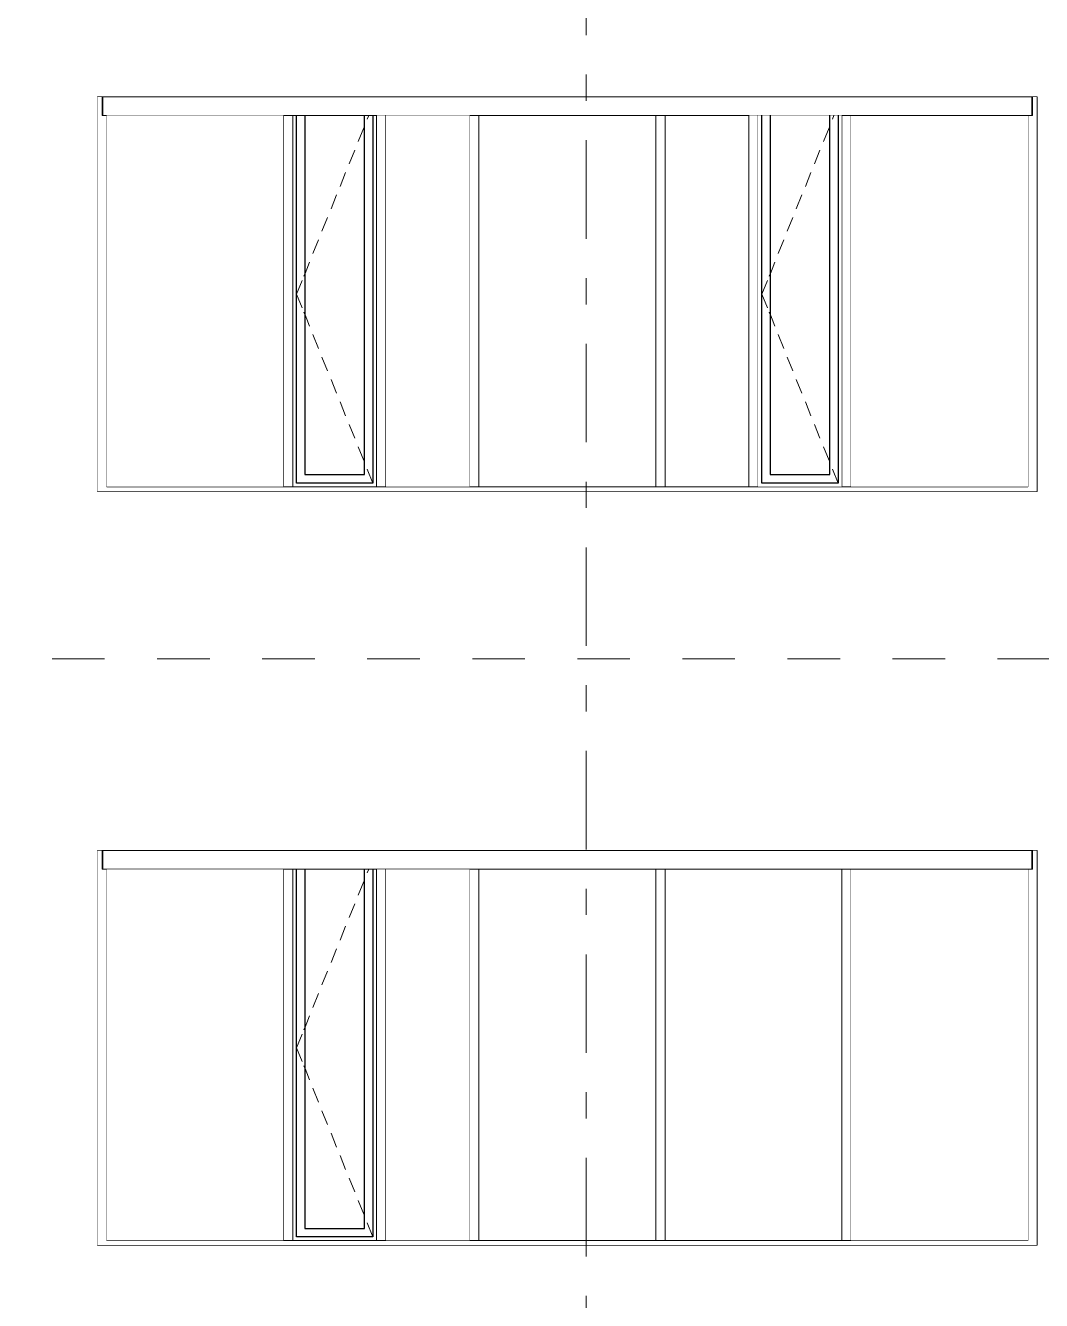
# Model space of a CAD drawing. Header units: millimetres. Extents: x -48147 to 1422273, y -494195 to 18123.
# Drawn here: x 1410760 to 1416219, y -480493 to -473642 of the extents above; entities that cross this region are included whole.
import ezdxf
from ezdxf.enums import TextEntityAlignment as Align

# ---------------------------------------------------------------- set-up
doc = ezdxf.new("R2010")
doc.units = ezdxf.units.MM
doc.header["$MEASUREMENT"] = 0
for name, pattern in [('Dashed', [2822.222233, 1411.111116, -1411.111116]), ('Double Dashed', [1093.611073, 529.166651, -211.666656, 141.111112, -211.666656]), ('Wipeout_Contour', [1000, 0, -1000])]:
    doc.linetypes.add(name, pattern=pattern)
for name, color, linetype, lineweight, true_color in [('0_Pen_No__105', 7, 'Continuous', 15, 0xa6a6a6), ('New_A-15-MG_Structural_Grid_Phase_2_Pen_No__222', 7, 'Continuous', 13, 0x65af33), ('New_A-25-M_Curtain_Wall_Pen_No__43', 7, 'Continuous', 30, 0x444444)]:
    doc.layers.add(name, color=color, linetype=linetype, lineweight=lineweight, true_color=true_color)
for name, color, linetype in [('New_A-15-MG_Structural_Grid_Phase_2', 7, 'Continuous'), ('New_A-20-M_Ceiling', 7, 'Continuous'), ('New_A-25-M_Curtain_Wall', 7, 'Continuous'), ('New_A-25-M_Wall_Int', 7, 'Continuous'), ('New_ArchiCAD Doors', 7, 'Continuous')]:
    doc.layers.add(name, color=color, linetype=linetype)
for name, color, linetype, lineweight in [('New_A-20-M_Ceiling_Pen_No__89', 8, 'Continuous', 20), ('New_A-25-M_Curtain_Wall_Pen_No__2', 8, 'Continuous', 15), ('New_A-25-M_Curtain_Wall_Pen_No__3', 7, 'Continuous', 18), ('New_A-25-M_Curtain_Wall_Pen_No__87', 8, 'Continuous', 20), ('New_ArchiCAD Doors_Pen_No__87', 8, 'Continuous', 20)]:
    doc.layers.add(name, color=color, linetype=linetype, lineweight=lineweight)
doc.styles.add('GENERATED_STYLE_2', font='')
doc.styles.get('GENERATED_STYLE_2').set_extended_font_data('Swis721 BT')

# ---------------------------------------------------------------- blocks, each defined once
blk = doc.blocks.new('Section Elem_10_2', base_point=(1383917.5, -489195))
at = {"layer": 'New_ArchiCAD Doors_Pen_No__87', "linetype": 'Continuous'}
for p, q in [((1411145.7, -478075), (1411145.7, -480195)), ((1411170.7, -478075), (1411145.7, -478075)), ((1416196.1, -478075), (1416170.7, -478075)), ((1416196.1, -480195), (1416196.1, -478075)), ((1411145.7, -480195), (1416196.1, -480195))]:
    blk.add_line(p, q, dxfattribs=at)
blk = doc.blocks.new('Section Elem_11_2', base_point=(1383917.5, -489195))
at = {"layer": 'New_ArchiCAD Doors_Pen_No__87', "linetype": 'Continuous'}
for p, q in [((1411145.7, -476145), (1411145.7, -474025)), ((1411145.7, -474025), (1411170.7, -474025)), ((1416170.7, -474025), (1416195.9, -474025)), ((1416195.9, -474025), (1416195.9, -476145)), ((1416195.9, -476145), (1411145.7, -476145))]:
    blk.add_line(p, q, dxfattribs=at)
blk = doc.blocks.new('Section Elem_15_2', base_point=(1383917.5, -489195))
at = {"color": 254, "linetype": 'Wipeout_Contour', "lineweight": 0, "ltscale": 5968354.277704719}
blk.add_wipeout([(1414195.7, -476120), (1414645.7, -476120), (1414645.7, -474125), (1414195.7, -474125)], dxfattribs=at).dxf.layer = 'New_A-25-M_Curtain_Wall'
blk = doc.blocks.new('Section Elem_16_2', base_point=(1383917.5, -489195))
at = {"color": 254, "linetype": 'Wipeout_Contour', "lineweight": 0, "ltscale": 5961579.972259982}
blk.add_wipeout([(1412625.7, -476100), (1412645.7, -476120), (1412645.7, -474125), (1412625.7, -474125)], dxfattribs=at).dxf.layer = 'New_A-25-M_Curtain_Wall'
at = {"color": 254, "linetype": 'Wipeout_Contour', "lineweight": 0, "ltscale": 5962030.611866092}
blk.add_wipeout([(1412195.7, -476120), (1412645.7, -476120), (1412625.7, -476100), (1412215.7, -476100)], dxfattribs=at).dxf.layer = 'New_A-25-M_Curtain_Wall'
at = {"color": 254, "linetype": 'Wipeout_Contour', "lineweight": 0, "ltscale": 5959949.736121299}
blk.add_wipeout([(1412195.7, -476120), (1412215.7, -476100), (1412215.7, -474125), (1412195.7, -474125)], dxfattribs=at).dxf.layer = 'New_A-25-M_Curtain_Wall'
at = {"color": 254, "linetype": 'Wipeout_Contour', "lineweight": 0, "ltscale": 5961435.991191603}
blk.add_wipeout([(1412580.7, -476055), (1412625.7, -476100), (1412625.7, -474125), (1412580.7, -474125)], dxfattribs=at).dxf.layer = 'New_A-25-M_Curtain_Wall'
at = {"color": 254, "linetype": 'Wipeout_Contour', "lineweight": 0, "ltscale": 5960052.181703728}
blk.add_wipeout([(1412215.7, -476100), (1412260.7, -476055), (1412260.7, -474125), (1412215.7, -474125)], dxfattribs=at).dxf.layer = 'New_A-25-M_Curtain_Wall'
at = {"color": 254, "linetype": 'Wipeout_Contour', "lineweight": 0, "ltscale": 5961989.086251769}
blk.add_wipeout([(1412215.7, -476100), (1412625.7, -476100), (1412580.7, -476055), (1412260.7, -476055)], dxfattribs=at).dxf.layer = 'New_A-25-M_Curtain_Wall'
at = {"layer": 'New_A-25-M_Curtain_Wall_Pen_No__43', "linetype": 'Continuous'}
for p, q in [((1412215.7, -476100), (1412215.7, -474125)), ((1412625.7, -474125), (1412625.7, -476100)), ((1412625.7, -476100), (1412215.7, -476100))]:
    blk.add_line(p, q, dxfattribs=at)
at = {"color": 254, "linetype": 'Wipeout_Contour', "lineweight": 0, "ltscale": 5960729.719171437}
blk.add_wipeout([(1412260.7, -476055), (1412580.7, -476055), (1412580.7, -474125), (1412260.7, -474125)], dxfattribs=at).dxf.layer = 'New_A-25-M_Curtain_Wall'
at = {"layer": 'New_A-25-M_Curtain_Wall_Pen_No__3', "linetype": 'Continuous'}
for p, q in [((1412603.5, -474125), (1412595.8, -474144.2)), ((1412577, -474190.6), (1412547.1, -474264.7)), ((1412528.3, -474311.1), (1412498.4, -474385.3)), ((1412479.7, -474431.6), (1412449.7, -474505.8)), ((1412431, -474552.2), (1412401, -474626.4)), ((1412382.3, -474672.7), (1412352.3, -474746.9)), ((1412333.6, -474793.3), (1412303.6, -474867.4)), ((1412284.9, -474913.8), (1412254.9, -474988)), ((1412245.7, -475010.9), (1412215.7, -475085)), ((1412245.7, -475159.2), (1412215.7, -475085)), ((1412284.9, -475256.3), (1412254.9, -475182.1)), ((1412333.6, -475376.8), (1412303.6, -475302.6)), ((1412382.3, -475497.3), (1412352.3, -475423.2)), ((1412431, -475617.9), (1412401, -475543.7)), ((1412479.7, -475738.4), (1412449.7, -475664.2)), ((1412528.3, -475859), (1412498.4, -475784.8)), ((1412577, -475979.5), (1412547.1, -475905.3)), ((1412625.7, -476100), (1412595.8, -476025.9))]:
    blk.add_line(p, q, dxfattribs=at)
at = {"layer": 'New_A-25-M_Curtain_Wall_Pen_No__43', "linetype": 'Continuous'}
for p, q in [((1412260.7, -474125), (1412260.7, -476055)), ((1412580.7, -476055), (1412580.7, -474125)), ((1412260.7, -476055), (1412580.7, -476055))]:
    blk.add_line(p, q, dxfattribs=at)
blk = doc.blocks.new('Section Elem_17_2', base_point=(1383917.5, -489195))
at = {"color": 254, "linetype": 'Wipeout_Contour', "lineweight": 0, "ltscale": 5965510.53734115}
blk.add_wipeout([(1413195.7, -476120), (1414145.7, -476120), (1414145.7, -474125), (1413195.7, -474125)], dxfattribs=at).dxf.layer = 'New_A-25-M_Curtain_Wall'
blk = doc.blocks.new('Section Elem_18_2', base_point=(1383917.5, -489195))
at = {"color": 254, "linetype": 'Wipeout_Contour', "lineweight": 0, "ltscale": 5969640.757823284}
blk.add_wipeout([(1414170.7, -476120), (1414170.7, -476145), (1414670.7, -476145), (1414670.7, -476120)], dxfattribs=at).dxf.layer = 'New_A-25-M_Curtain_Wall'
at = {"layer": 'New_A-25-M_Curtain_Wall_Pen_No__87', "linetype": 'Continuous'}
blk.add_line((1414645.7, -476120), (1414195.7, -476120), dxfattribs=at)
blk = doc.blocks.new('Section Elem_19_2', base_point=(1383917.5, -489195))
at = {"color": 254, "linetype": 'Wipeout_Contour', "lineweight": 0, "ltscale": 5959823.437504726}
blk.add_wipeout([(1412145.7, -476120), (1412195.7, -476120), (1412195.7, -474125), (1412145.7, -474125)], dxfattribs=at).dxf.layer = 'New_A-25-M_Curtain_Wall'
at = {"layer": 'New_A-25-M_Curtain_Wall_Pen_No__87', "linetype": 'Continuous'}
for p, q in [((1412145.7, -476120), (1412145.7, -474125)), ((1412195.7, -476120), (1412195.7, -474125))]:
    blk.add_line(p, q, dxfattribs=at)
blk = doc.blocks.new('Section Elem_20_2', base_point=(1383917.5, -489195))
at = {"color": 254, "linetype": 'Wipeout_Contour', "lineweight": 0, "ltscale": 5962059.363403412}
blk.add_wipeout([(1412170.7, -476120), (1412170.7, -476145), (1412670.7, -476145), (1412670.7, -476120)], dxfattribs=at).dxf.layer = 'New_A-25-M_Curtain_Wall'
at = {"layer": 'New_A-25-M_Curtain_Wall_Pen_No__87', "linetype": 'Continuous'}
blk.add_line((1412645.7, -476120), (1412170.7, -476120), dxfattribs=at)
blk = doc.blocks.new('Section Elem_21_2', base_point=(1383917.5, -489195))
at = {"color": 254, "linetype": 'Wipeout_Contour', "lineweight": 0, "ltscale": 5963614.74879331}
blk.add_wipeout([(1413145.7, -476120), (1413195.7, -476120), (1413195.7, -474125), (1413145.7, -474125)], dxfattribs=at).dxf.layer = 'New_A-25-M_Curtain_Wall'
at = {"layer": 'New_A-25-M_Curtain_Wall_Pen_No__87', "linetype": 'Continuous'}
for p, q in [((1413145.7, -476120), (1413145.7, -474125)), ((1413195.7, -476120), (1413195.7, -474125))]:
    blk.add_line(p, q, dxfattribs=at)
blk = doc.blocks.new('Section Elem_22_2', base_point=(1383917.5, -489195))
at = {"color": 254, "linetype": 'Wipeout_Contour', "lineweight": 0, "ltscale": 5967406.332413956}
blk.add_wipeout([(1414145.7, -476120), (1414195.7, -476120), (1414195.7, -474125), (1414145.7, -474125)], dxfattribs=at).dxf.layer = 'New_A-25-M_Curtain_Wall'
at = {"layer": 'New_A-25-M_Curtain_Wall_Pen_No__87', "linetype": 'Continuous'}
for p, q in [((1414145.7, -476120), (1414145.7, -474125)), ((1414195.7, -476120), (1414195.7, -474125)), ((1414195.7, -476120), (1414170.7, -476120))]:
    blk.add_line(p, q, dxfattribs=at)
blk = doc.blocks.new('Section Elem_23_2', base_point=(1383917.5, -489195))
at = {"color": 254, "linetype": 'Wipeout_Contour', "lineweight": 0, "ltscale": 11911384.88188559}
blk.add_wipeout([(1411145.7, -474025), (1411145.7, -476145), (1411170.7, -476145), (1411195.7, -476120), (1411195.7, -474125), (1411175.7, -474125), (1411170.7, -474125), (1411170.7, -474025)], dxfattribs=at).dxf.layer = 'New_A-25-M_Curtain_Wall'
at = {"layer": 'New_A-25-M_Curtain_Wall_Pen_No__87', "linetype": 'Continuous'}
blk.add_line((1411195.7, -476120), (1411195.7, -474125), dxfattribs=at)
blk = doc.blocks.new('Section Elem_24_2', base_point=(1383917.5, -489195))
at = {"color": 254, "linetype": 'Wipeout_Contour', "lineweight": 0, "ltscale": 5974356.036315546}
blk.add_wipeout([(1415170.7, -476120), (1415170.7, -476145), (1416170.7, -476145), (1416145.7, -476120)], dxfattribs=at).dxf.layer = 'New_A-25-M_Curtain_Wall'
at = {"layer": 'New_A-25-M_Curtain_Wall_Pen_No__87', "linetype": 'Continuous'}
blk.add_line((1416145.7, -476120), (1415195.7, -476120), dxfattribs=at)
blk = doc.blocks.new('Section Elem_25_2', base_point=(1383917.5, -489195))
at = {"color": 254, "linetype": 'Wipeout_Contour', "lineweight": 0, "ltscale": 5971198.187988573}
blk.add_wipeout([(1415145.7, -476120), (1415195.7, -476120), (1415195.7, -474125), (1415145.7, -474125)], dxfattribs=at).dxf.layer = 'New_A-25-M_Curtain_Wall'
at = {"layer": 'New_A-25-M_Curtain_Wall_Pen_No__87', "linetype": 'Continuous'}
for p, q in [((1415145.7, -476120), (1415145.7, -474125)), ((1415195.7, -476120), (1415195.7, -474125)), ((1415195.7, -476120), (1415170.7, -476120))]:
    blk.add_line(p, q, dxfattribs=at)
blk = doc.blocks.new('Section Elem_26_2', base_point=(1383917.5, -489195))
at = {"color": 254, "linetype": 'Wipeout_Contour', "lineweight": 0, "ltscale": 5966797.63277463}
blk.add_wipeout([(1413170.7, -476120), (1413170.7, -476145), (1414170.7, -476145), (1414170.7, -476120)], dxfattribs=at).dxf.layer = 'New_A-25-M_Curtain_Wall'
at = {"layer": 'New_A-25-M_Curtain_Wall_Pen_No__87', "linetype": 'Continuous'}
blk.add_line((1414170.7, -476120), (1413170.7, -476120), dxfattribs=at)
blk = doc.blocks.new('Section Elem_61_2', base_point=(1383917.5, -489195))
at = {"color": 254, "linetype": 'Wipeout_Contour', "lineweight": 0, "ltscale": 11949293.59470703}
blk.add_wipeout([(1416165.7, -474125), (1416145.7, -474125), (1416145.7, -476120), (1416170.7, -476145), (1416195.7, -476145), (1416195.7, -474025), (1416170.7, -474025), (1416170.7, -474125)], dxfattribs=at).dxf.layer = 'New_A-25-M_Curtain_Wall'
at = {"layer": 'New_A-25-M_Curtain_Wall_Pen_No__87', "linetype": 'Continuous'}
for p, q in [((1416195.7, -476145), (1416195.7, -474025)), ((1416145.7, -476120), (1416145.7, -474125))]:
    blk.add_line(p, q, dxfattribs=at)
blk = doc.blocks.new('Section Elem_66_2', base_point=(1383917.5, -489195))
at = {"color": 254, "linetype": 'Wipeout_Contour', "lineweight": 0, "ltscale": 5973094.248425202}
blk.add_wipeout([(1415195.7, -476120), (1416145.7, -476120), (1416145.7, -474125), (1415195.7, -474125)], dxfattribs=at).dxf.layer = 'New_A-25-M_Curtain_Wall'
blk = doc.blocks.new('Section Elem_67_2', base_point=(1383917.5, -489195))
at = {"color": 254, "linetype": 'Wipeout_Contour', "lineweight": 0, "ltscale": 5959240.31302875}
blk.add_wipeout([(1411195.7, -476120), (1411170.7, -476145), (1412170.7, -476145), (1412170.7, -476120)], dxfattribs=at).dxf.layer = 'New_A-25-M_Curtain_Wall'
at = {"layer": 'New_A-25-M_Curtain_Wall_Pen_No__87', "linetype": 'Continuous'}
blk.add_line((1412170.7, -476120), (1411195.7, -476120), dxfattribs=at)
blk = doc.blocks.new('Section Elem_72_2', base_point=(1383917.5, -489195))
at = {"color": 254, "linetype": 'Wipeout_Contour', "lineweight": 0, "ltscale": 5974479.704244585}
blk.add_wipeout([(1414195.7, -480170), (1415145.7, -480170), (1415145.7, -478175), (1414195.7, -478175)], dxfattribs=at).dxf.layer = 'New_A-25-M_Curtain_Wall'
blk = doc.blocks.new('Section Elem_73_2', base_point=(1383917.5, -489195))
at = {"color": 254, "linetype": 'Wipeout_Contour', "lineweight": 0, "ltscale": 5966764.065452615}
blk.add_wipeout([(1412625.7, -480150), (1412645.7, -480170), (1412645.7, -478175), (1412625.7, -478175)], dxfattribs=at).dxf.layer = 'New_A-25-M_Curtain_Wall'
at = {"color": 254, "linetype": 'Wipeout_Contour', "lineweight": 0, "ltscale": 5967225.093653236}
blk.add_wipeout([(1412195.7, -480170), (1412645.7, -480170), (1412625.7, -480150), (1412215.7, -480150)], dxfattribs=at).dxf.layer = 'New_A-25-M_Curtain_Wall'
at = {"color": 254, "linetype": 'Wipeout_Contour', "lineweight": 0, "ltscale": 5965135.24609562}
blk.add_wipeout([(1412195.7, -480170), (1412215.7, -480150), (1412215.7, -478175), (1412195.7, -478175)], dxfattribs=at).dxf.layer = 'New_A-25-M_Curtain_Wall'
at = {"color": 254, "linetype": 'Wipeout_Contour', "lineweight": 0, "ltscale": 5966620.033031635}
blk.add_wipeout([(1412580.7, -480105), (1412625.7, -480150), (1412625.7, -478175), (1412580.7, -478175)], dxfattribs=at).dxf.layer = 'New_A-25-M_Curtain_Wall'
at = {"color": 254, "linetype": 'Wipeout_Contour', "lineweight": 0, "ltscale": 5965237.426134394}
blk.add_wipeout([(1412215.7, -480150), (1412260.7, -480105), (1412260.7, -478175), (1412215.7, -478175)], dxfattribs=at).dxf.layer = 'New_A-25-M_Curtain_Wall'
at = {"color": 254, "linetype": 'Wipeout_Contour', "lineweight": 0, "ltscale": 5967183.251229843}
blk.add_wipeout([(1412215.7, -480150), (1412625.7, -480150), (1412580.7, -480105), (1412260.7, -480105)], dxfattribs=at).dxf.layer = 'New_A-25-M_Curtain_Wall'
at = {"layer": 'New_A-25-M_Curtain_Wall_Pen_No__43', "linetype": 'Continuous'}
for p, q in [((1412215.7, -480150), (1412215.7, -478175)), ((1412625.7, -478175), (1412625.7, -480150)), ((1412625.7, -480150), (1412215.7, -480150))]:
    blk.add_line(p, q, dxfattribs=at)
at = {"color": 254, "linetype": 'Wipeout_Contour', "lineweight": 0, "ltscale": 5965914.252689547}
blk.add_wipeout([(1412260.7, -480105), (1412580.7, -480105), (1412580.7, -478175), (1412260.7, -478175)], dxfattribs=at).dxf.layer = 'New_A-25-M_Curtain_Wall'
at = {"layer": 'New_A-25-M_Curtain_Wall_Pen_No__3', "linetype": 'Continuous'}
for p, q in [((1412603.5, -478175), (1412595.8, -478194.2)), ((1412577, -478240.6), (1412547.1, -478314.7)), ((1412528.3, -478361.1), (1412498.4, -478435.3)), ((1412479.7, -478481.6), (1412449.7, -478555.8)), ((1412431, -478602.2), (1412401, -478676.4)), ((1412382.3, -478722.7), (1412352.3, -478796.9)), ((1412333.6, -478843.3), (1412303.6, -478917.4)), ((1412284.9, -478963.8), (1412254.9, -479038)), ((1412245.7, -479060.9), (1412215.7, -479135)), ((1412245.7, -479209.2), (1412215.7, -479135)), ((1412284.9, -479306.3), (1412254.9, -479232.1)), ((1412333.6, -479426.8), (1412303.6, -479352.6)), ((1412382.3, -479547.3), (1412352.3, -479473.2)), ((1412431, -479667.9), (1412401, -479593.7)), ((1412479.7, -479788.4), (1412449.7, -479714.2)), ((1412528.3, -479909), (1412498.4, -479834.8)), ((1412577, -480029.5), (1412547.1, -479955.3)), ((1412625.7, -480150), (1412595.8, -480075.9))]:
    blk.add_line(p, q, dxfattribs=at)
at = {"layer": 'New_A-25-M_Curtain_Wall_Pen_No__43', "linetype": 'Continuous'}
for p, q in [((1412260.7, -478175), (1412260.7, -480105)), ((1412580.7, -480105), (1412580.7, -478175)), ((1412260.7, -480105), (1412580.7, -480105))]:
    blk.add_line(p, q, dxfattribs=at)
blk = doc.blocks.new('Section Elem_74_2', base_point=(1383917.5, -489195))
at = {"color": 254, "linetype": 'Wipeout_Contour', "lineweight": 0, "ltscale": 5970691.272516862}
blk.add_wipeout([(1413195.7, -480170), (1414145.7, -480170), (1414145.7, -478175), (1413195.7, -478175)], dxfattribs=at).dxf.layer = 'New_A-25-M_Curtain_Wall'
blk = doc.blocks.new('Section Elem_75_2', base_point=(1383917.5, -489195))
at = {"color": 254, "linetype": 'Wipeout_Contour', "lineweight": 0, "ltscale": 5975775.822137373}
blk.add_wipeout([(1414170.7, -480170), (1414170.7, -480195), (1415170.7, -480195), (1415170.7, -480170)], dxfattribs=at).dxf.layer = 'New_A-25-M_Curtain_Wall'
at = {"layer": 'New_A-25-M_Curtain_Wall_Pen_No__87', "linetype": 'Continuous'}
blk.add_line((1415145.7, -480170), (1414195.7, -480170), dxfattribs=at)
blk = doc.blocks.new('Section Elem_76_2', base_point=(1383917.5, -489195))
at = {"color": 254, "linetype": 'Wipeout_Contour', "lineweight": 0, "ltscale": 11959633.4203645}
blk.add_wipeout([(1416165.7, -478175), (1416145.7, -478175), (1416145.7, -480170), (1416170.7, -480195), (1416195.7, -480195), (1416195.7, -478075), (1416170.7, -478075), (1416170.7, -478175)], dxfattribs=at).dxf.layer = 'New_A-25-M_Curtain_Wall'
at = {"layer": 'New_A-25-M_Curtain_Wall_Pen_No__87', "linetype": 'Continuous'}
for p, q in [((1416195.7, -480195), (1416195.7, -478075)), ((1416145.7, -480170), (1416145.7, -478175))]:
    blk.add_line(p, q, dxfattribs=at)
blk = doc.blocks.new('Section Elem_77_2', base_point=(1383917.5, -489195))
at = {"color": 254, "linetype": 'Wipeout_Contour', "lineweight": 0, "ltscale": 5965009.111597158}
blk.add_wipeout([(1412145.7, -480170), (1412195.7, -480170), (1412195.7, -478175), (1412145.7, -478175)], dxfattribs=at).dxf.layer = 'New_A-25-M_Curtain_Wall'
at = {"layer": 'New_A-25-M_Curtain_Wall_Pen_No__87', "linetype": 'Continuous'}
for p, q in [((1412145.7, -480170), (1412145.7, -478175)), ((1412195.7, -480170), (1412195.7, -478175))]:
    blk.add_line(p, q, dxfattribs=at)
blk = doc.blocks.new('Section Elem_78_2', base_point=(1383917.5, -489195))
at = {"color": 254, "linetype": 'Wipeout_Contour', "lineweight": 0, "ltscale": 5967254.064647336}
blk.add_wipeout([(1412170.7, -480170), (1412170.7, -480195), (1412670.7, -480195), (1412670.7, -480170)], dxfattribs=at).dxf.layer = 'New_A-25-M_Curtain_Wall'
at = {"layer": 'New_A-25-M_Curtain_Wall_Pen_No__87', "linetype": 'Continuous'}
blk.add_line((1412645.7, -480170), (1412170.7, -480170), dxfattribs=at)
blk = doc.blocks.new('Section Elem_79_2', base_point=(1383917.5, -489195))
at = {"color": 254, "linetype": 'Wipeout_Contour', "lineweight": 0, "ltscale": 5968797.129008449}
blk.add_wipeout([(1413145.7, -480170), (1413195.7, -480170), (1413195.7, -478175), (1413145.7, -478175)], dxfattribs=at).dxf.layer = 'New_A-25-M_Curtain_Wall'
at = {"layer": 'New_A-25-M_Curtain_Wall_Pen_No__87', "linetype": 'Continuous'}
for p, q in [((1413145.7, -480170), (1413145.7, -478175)), ((1413195.7, -480170), (1413195.7, -478175))]:
    blk.add_line(p, q, dxfattribs=at)
blk = doc.blocks.new('Section Elem_80_2', base_point=(1383917.5, -489195))
at = {"color": 254, "linetype": 'Wipeout_Contour', "lineweight": 0, "ltscale": 5972585.422695642}
blk.add_wipeout([(1414145.7, -480170), (1414195.7, -480170), (1414195.7, -478175), (1414145.7, -478175)], dxfattribs=at).dxf.layer = 'New_A-25-M_Curtain_Wall'
at = {"layer": 'New_A-25-M_Curtain_Wall_Pen_No__87', "linetype": 'Continuous'}
for p, q in [((1414145.7, -480170), (1414145.7, -478175)), ((1414195.7, -480170), (1414195.7, -478175)), ((1414195.7, -480170), (1414170.7, -480170))]:
    blk.add_line(p, q, dxfattribs=at)
blk = doc.blocks.new('Section Elem_81_2', base_point=(1383917.5, -489195))
at = {"color": 254, "linetype": 'Wipeout_Contour', "lineweight": 0, "ltscale": 11921757.58568201}
blk.add_wipeout([(1411170.7, -478075), (1411145.7, -478075), (1411145.7, -480195), (1411170.7, -480195), (1411195.7, -480170), (1411195.7, -478175), (1411175.7, -478175), (1411170.7, -478175)], dxfattribs=at).dxf.layer = 'New_A-25-M_Curtain_Wall'
at = {"layer": 'New_A-25-M_Curtain_Wall_Pen_No__87', "linetype": 'Continuous'}
blk.add_line((1411195.7, -480170), (1411195.7, -478175), dxfattribs=at)
blk = doc.blocks.new('Section Elem_82_2', base_point=(1383917.5, -489195))
at = {"color": 254, "linetype": 'Wipeout_Contour', "lineweight": 0, "ltscale": 5979540.055507837}
blk.add_wipeout([(1415170.7, -480170), (1415170.7, -480195), (1416170.7, -480195), (1416145.7, -480170)], dxfattribs=at).dxf.layer = 'New_A-25-M_Curtain_Wall'
at = {"layer": 'New_A-25-M_Curtain_Wall_Pen_No__87', "linetype": 'Continuous'}
blk.add_line((1416145.7, -480170), (1415195.7, -480170), dxfattribs=at)
blk = doc.blocks.new('Section Elem_83_2', base_point=(1383917.5, -489195))
at = {"color": 254, "linetype": 'Wipeout_Contour', "lineweight": 0, "ltscale": 5976373.992273927}
blk.add_wipeout([(1415145.7, -480170), (1415195.7, -480170), (1415195.7, -478175), (1415145.7, -478175)], dxfattribs=at).dxf.layer = 'New_A-25-M_Curtain_Wall'
at = {"layer": 'New_A-25-M_Curtain_Wall_Pen_No__87', "linetype": 'Continuous'}
for p, q in [((1415145.7, -480170), (1415145.7, -478175)), ((1415195.7, -480170), (1415195.7, -478175)), ((1415195.7, -480170), (1415145.7, -480170))]:
    blk.add_line(p, q, dxfattribs=at)
blk = doc.blocks.new('Section Elem_84_2', base_point=(1383917.5, -489195))
at = {"color": 254, "linetype": 'Wipeout_Contour', "lineweight": 0, "ltscale": 5971988.212854775}
blk.add_wipeout([(1413170.7, -480170), (1413170.7, -480195), (1414170.7, -480195), (1414170.7, -480170)], dxfattribs=at).dxf.layer = 'New_A-25-M_Curtain_Wall'
at = {"layer": 'New_A-25-M_Curtain_Wall_Pen_No__87', "linetype": 'Continuous'}
blk.add_line((1414170.7, -480170), (1413170.7, -480170), dxfattribs=at)
blk = doc.blocks.new('Section Elem_90_2', base_point=(1383917.5, -489195))
at = {"color": 254, "linetype": 'Wipeout_Contour', "lineweight": 0, "ltscale": 5978268.411653902}
blk.add_wipeout([(1415195.7, -480170), (1416145.7, -480170), (1416145.7, -478175), (1415195.7, -478175)], dxfattribs=at).dxf.layer = 'New_A-25-M_Curtain_Wall'
blk = doc.blocks.new('Section Elem_91_2', base_point=(1383917.5, -489195))
at = {"color": 254, "linetype": 'Wipeout_Contour', "lineweight": 0, "ltscale": 5964437.469648672}
blk.add_wipeout([(1411195.7, -480170), (1411170.7, -480195), (1412170.7, -480195), (1412170.7, -480170)], dxfattribs=at).dxf.layer = 'New_A-25-M_Curtain_Wall'
at = {"layer": 'New_A-25-M_Curtain_Wall_Pen_No__87', "linetype": 'Continuous'}
blk.add_line((1412170.7, -480170), (1411195.7, -480170), dxfattribs=at)
blk = doc.blocks.new('Section Elem_122_2', base_point=(1383917.5, -489195))
at = {"color": 254, "linetype": 'Wipeout_Contour', "lineweight": 0, "ltscale": 5954705.031425657}
blk.add_wipeout([(1411175.7, -474125), (1411175.7, -474025), (1411170.7, -474025), (1411170.7, -474125)], dxfattribs=at).dxf.layer = 'New_A-25-M_Curtain_Wall'
at = {"color": 254, "linetype": 'Wipeout_Contour', "lineweight": 0, "ltscale": 5973648.226969119}
blk.add_wipeout([(1416170.7, -474125), (1416170.7, -474025), (1416165.7, -474025), (1416165.7, -474125)], dxfattribs=at).dxf.layer = 'New_A-25-M_Curtain_Wall'
at = {"color": 254, "linetype": 'Wipeout_Contour', "lineweight": 0, "ltscale": 5964176.628511937}
blk.add_wipeout([(1411175.7, -474125), (1416165.7, -474125), (1416165.7, -474025), (1411175.7, -474025)], dxfattribs=at).dxf.layer = 'New_A-25-M_Curtain_Wall'
at = {"layer": 'New_A-25-M_Curtain_Wall_Pen_No__2', "linetype": 'Continuous'}
for p, q in [((1411170.7, -474125), (1411170.7, -474025)), ((1411175.7, -474025), (1411170.7, -474025)), ((1411175.7, -474025), (1416165.7, -474025)), ((1411175.7, -474025), (1411175.7, -474125)), ((1416165.7, -474125), (1416165.7, -474025)), ((1416170.7, -474025), (1416165.7, -474025)), ((1416170.7, -474125), (1416170.7, -474025)), ((1411175.7, -474125), (1411170.7, -474125)), ((1411175.7, -474125), (1416165.7, -474125)), ((1416170.7, -474125), (1416165.7, -474125))]:
    blk.add_line(p, q, dxfattribs=at)
blk = doc.blocks.new('Section Elem_124_2', base_point=(1383917.5, -489195))
at = {"color": 254, "linetype": 'Wipeout_Contour', "lineweight": 0, "ltscale": 5959883.771956962}
blk.add_wipeout([(1411175.7, -478175), (1411175.7, -478075), (1411170.7, -478075), (1411170.7, -478175)], dxfattribs=at).dxf.layer = 'New_A-25-M_Curtain_Wall'
at = {"color": 254, "linetype": 'Wipeout_Contour', "lineweight": 0, "ltscale": 5978810.559260224}
blk.add_wipeout([(1416170.7, -478175), (1416170.7, -478075), (1416165.7, -478075), (1416165.7, -478175)], dxfattribs=at).dxf.layer = 'New_A-25-M_Curtain_Wall'
at = {"color": 254, "linetype": 'Wipeout_Contour', "lineweight": 0, "ltscale": 5969347.164904531}
blk.add_wipeout([(1411175.7, -478175), (1416165.7, -478175), (1416165.7, -478075), (1411175.7, -478075)], dxfattribs=at).dxf.layer = 'New_A-25-M_Curtain_Wall'
at = {"layer": 'New_A-25-M_Curtain_Wall_Pen_No__2', "linetype": 'Continuous'}
for p, q in [((1411170.7, -478175), (1411170.7, -478075)), ((1411175.7, -478075), (1411170.7, -478075)), ((1411175.7, -478075), (1416165.7, -478075)), ((1411175.7, -478075), (1411175.7, -478175)), ((1416165.7, -478175), (1416165.7, -478075)), ((1416170.7, -478075), (1416165.7, -478075)), ((1416170.7, -478175), (1416170.7, -478075)), ((1411175.7, -478175), (1411170.7, -478175)), ((1411175.7, -478175), (1416165.7, -478175)), ((1416170.7, -478175), (1416165.7, -478175))]:
    blk.add_line(p, q, dxfattribs=at)
blk = doc.blocks.new('Section Elem_136_2', base_point=(1383917.5, -489195))
at = {"color": 254, "linetype": 'Wipeout_Contour', "lineweight": 0, "ltscale": 5932069.383279662}
blk.add_wipeout([(1405225.7, -474025), (1405205.7, -474025), (1405205.7, -474045), (1405225.7, -474045)], dxfattribs=at).dxf.layer = 'New_A-25-M_Wall_Int'
at = {"color": 254, "linetype": 'Wipeout_Contour', "lineweight": 0, "ltscale": 5975050.620268838}
blk.add_wipeout([(1416195.9, -474045), (1416195.7, -474045), (1416195.7, -476145), (1416195.9, -476145)], dxfattribs=at).dxf.layer = 'New_A-25-M_Wall_Int'
blk = doc.blocks.new('Section Elem_144_2', base_point=(1383917.5, -489195))
at = {"color": 254, "linetype": 'Wipeout_Contour', "lineweight": 0, "ltscale": 5961719.05898692}
blk.add_wipeout([(1412645.7, -476120), (1412695.7, -476120), (1412695.7, -474125), (1412645.7, -474125)], dxfattribs=at).dxf.layer = 'New_A-25-M_Curtain_Wall'
at = {"layer": 'New_A-25-M_Curtain_Wall_Pen_No__87', "linetype": 'Continuous'}
for p, q in [((1412645.7, -474125), (1412645.7, -476120)), ((1412695.7, -474125), (1412695.7, -476120)), ((1412645.7, -476120), (1412670.7, -476120))]:
    blk.add_line(p, q, dxfattribs=at)
blk = doc.blocks.new('Section Elem_145_2', base_point=(1383917.5, -489195))
at = {"color": 254, "linetype": 'Wipeout_Contour', "lineweight": 0, "ltscale": 5963954.609479042}
blk.add_wipeout([(1412670.7, -476120), (1412670.7, -476145), (1413170.7, -476145), (1413170.7, -476120)], dxfattribs=at).dxf.layer = 'New_A-25-M_Curtain_Wall'
at = {"layer": 'New_A-25-M_Curtain_Wall_Pen_No__87', "linetype": 'Continuous'}
blk.add_line((1413170.7, -476120), (1412670.7, -476120), dxfattribs=at)
blk = doc.blocks.new('Section Elem_146_2', base_point=(1383917.5, -489195))
at = {"color": 254, "linetype": 'Wipeout_Contour', "lineweight": 0, "ltscale": 5962666.902212351}
blk.add_wipeout([(1413145.7, -474125), (1412695.7, -474125), (1412695.7, -476120), (1413145.7, -476120)], dxfattribs=at).dxf.layer = 'New_A-25-M_Curtain_Wall'
blk = doc.blocks.new('Section Elem_161_2', base_point=(1383917.5, -489195))
at = {"color": 254, "linetype": 'Wipeout_Contour', "lineweight": 0, "ltscale": 5957927.915079422}
blk.add_wipeout([(1412145.7, -474125), (1411195.7, -474125), (1411195.7, -476120), (1412145.7, -476120)], dxfattribs=at).dxf.layer = 'New_A-25-M_Curtain_Wall'
blk = doc.blocks.new('Section Elem_162_2', base_point=(1383917.5, -489195))
at = {"color": 254, "linetype": 'Wipeout_Contour', "lineweight": 0, "ltscale": 5969302.226380384}
blk.add_wipeout([(1414645.7, -476120), (1414695.7, -476120), (1414695.7, -474125), (1414645.7, -474125)], dxfattribs=at).dxf.layer = 'New_A-25-M_Curtain_Wall'
at = {"layer": 'New_A-25-M_Curtain_Wall_Pen_No__87', "linetype": 'Continuous'}
for p, q in [((1414645.7, -474125), (1414645.7, -476120)), ((1414695.7, -474125), (1414695.7, -476120)), ((1414645.7, -476120), (1414670.7, -476120))]:
    blk.add_line(p, q, dxfattribs=at)
blk = doc.blocks.new('Section Elem_163_2', base_point=(1383917.5, -489195))
at = {"color": 254, "linetype": 'Wipeout_Contour', "lineweight": 0, "ltscale": 5971536.277093552}
blk.add_wipeout([(1414670.7, -476120), (1414670.7, -476145), (1415170.7, -476145), (1415170.7, -476120)], dxfattribs=at).dxf.layer = 'New_A-25-M_Curtain_Wall'
at = {"layer": 'New_A-25-M_Curtain_Wall_Pen_No__87', "linetype": 'Continuous'}
blk.add_line((1415170.7, -476120), (1414670.7, -476120), dxfattribs=at)
blk = doc.blocks.new('Section Elem_164_2', base_point=(1383917.5, -489195))
at = {"color": 254, "linetype": 'Wipeout_Contour', "lineweight": 0, "ltscale": 5971059.087595282}
blk.add_wipeout([(1415125.7, -476100), (1415145.7, -476120), (1415145.7, -474125), (1415125.7, -474125)], dxfattribs=at).dxf.layer = 'New_A-25-M_Curtain_Wall'
at = {"color": 254, "linetype": 'Wipeout_Contour', "lineweight": 0, "ltscale": 5971507.571340847}
blk.add_wipeout([(1414695.7, -476120), (1415145.7, -476120), (1415125.7, -476100), (1414715.7, -476100)], dxfattribs=at).dxf.layer = 'New_A-25-M_Curtain_Wall'
at = {"color": 254, "linetype": 'Wipeout_Contour', "lineweight": 0, "ltscale": 5969428.55897297}
blk.add_wipeout([(1414695.7, -476120), (1414715.7, -476100), (1414715.7, -474125), (1414695.7, -474125)], dxfattribs=at).dxf.layer = 'New_A-25-M_Curtain_Wall'
at = {"color": 254, "linetype": 'Wipeout_Contour', "lineweight": 0, "ltscale": 5970915.117508959}
blk.add_wipeout([(1415080.7, -476055), (1415125.7, -476100), (1415125.7, -474125), (1415080.7, -474125)], dxfattribs=at).dxf.layer = 'New_A-25-M_Curtain_Wall'
at = {"color": 254, "linetype": 'Wipeout_Contour', "lineweight": 0, "ltscale": 5969531.059502861}
blk.add_wipeout([(1414715.7, -476100), (1414760.7, -476055), (1414760.7, -474125), (1414715.7, -474125)], dxfattribs=at).dxf.layer = 'New_A-25-M_Curtain_Wall'
at = {"color": 254, "linetype": 'Wipeout_Contour', "lineweight": 0, "ltscale": 5971466.111634973}
blk.add_wipeout([(1414715.7, -476100), (1415125.7, -476100), (1415080.7, -476055), (1414760.7, -476055)], dxfattribs=at).dxf.layer = 'New_A-25-M_Curtain_Wall'
at = {"layer": 'New_A-25-M_Curtain_Wall_Pen_No__43', "linetype": 'Continuous'}
for p, q in [((1414715.7, -476100), (1414715.7, -474125)), ((1415125.7, -474125), (1415125.7, -476100)), ((1415125.7, -476100), (1414715.7, -476100))]:
    blk.add_line(p, q, dxfattribs=at)
at = {"color": 254, "linetype": 'Wipeout_Contour', "lineweight": 0, "ltscale": 5970208.744105129}
blk.add_wipeout([(1414760.7, -476055), (1415080.7, -476055), (1415080.7, -474125), (1414760.7, -474125)], dxfattribs=at).dxf.layer = 'New_A-25-M_Curtain_Wall'
at = {"layer": 'New_A-25-M_Curtain_Wall_Pen_No__3', "linetype": 'Continuous'}
for p, q in [((1415103.5, -474125), (1415095.8, -474144.2)), ((1415077, -474190.6), (1415047.1, -474264.7)), ((1415028.3, -474311.1), (1414998.4, -474385.3)), ((1414979.7, -474431.6), (1414949.7, -474505.8)), ((1414931, -474552.2), (1414901, -474626.4)), ((1414882.3, -474672.7), (1414852.3, -474746.9)), ((1414833.6, -474793.3), (1414803.6, -474867.4)), ((1414784.9, -474913.8), (1414754.9, -474988)), ((1414745.7, -475010.9), (1414715.7, -475085)), ((1414745.7, -475159.2), (1414715.7, -475085)), ((1414784.9, -475256.3), (1414754.9, -475182.1)), ((1414833.6, -475376.8), (1414803.6, -475302.6)), ((1414882.3, -475497.3), (1414852.3, -475423.2)), ((1414931, -475617.9), (1414901, -475543.7)), ((1414979.7, -475738.4), (1414949.7, -475664.2)), ((1415028.3, -475859), (1414998.4, -475784.8)), ((1415077, -475979.5), (1415047.1, -475905.3)), ((1415125.7, -476100), (1415095.8, -476025.9))]:
    blk.add_line(p, q, dxfattribs=at)
at = {"layer": 'New_A-25-M_Curtain_Wall_Pen_No__43', "linetype": 'Continuous'}
for p, q in [((1414760.7, -474125), (1414760.7, -476055)), ((1415080.7, -476055), (1415080.7, -474125)), ((1414760.7, -476055), (1415080.7, -476055))]:
    blk.add_line(p, q, dxfattribs=at)
blk = doc.blocks.new('Section Elem_168_2', base_point=(1383917.5, -489195))
at = {"color": 254, "linetype": 'Wipeout_Contour', "lineweight": 0, "ltscale": 5963115.23806261}
blk.add_wipeout([(1412145.7, -478175), (1411195.7, -478175), (1411195.7, -480170), (1412145.7, -480170)], dxfattribs=at).dxf.layer = 'New_A-25-M_Curtain_Wall'
blk = doc.blocks.new('Section Elem_258_2', base_point=(1383917.5, -489195))
at = {"color": 254, "linetype": 'Wipeout_Contour', "lineweight": 0, "ltscale": 5966903.085647389}
blk.add_wipeout([(1412645.7, -480170), (1412695.7, -480170), (1412695.7, -478175), (1412645.7, -478175)], dxfattribs=at).dxf.layer = 'New_A-25-M_Curtain_Wall'
at = {"layer": 'New_A-25-M_Curtain_Wall_Pen_No__87', "linetype": 'Continuous'}
for p, q in [((1412645.7, -480170), (1412645.7, -478175)), ((1412695.7, -480170), (1412695.7, -478175)), ((1412670.7, -480170), (1412645.7, -480170))]:
    blk.add_line(p, q, dxfattribs=at)
blk = doc.blocks.new('Section Elem_259_2', base_point=(1383917.5, -489195))
at = {"color": 254, "linetype": 'Wipeout_Contour', "lineweight": 0, "ltscale": 5969147.661369191}
blk.add_wipeout([(1412670.7, -480170), (1412670.7, -480195), (1413170.7, -480195), (1413170.7, -480170)], dxfattribs=at).dxf.layer = 'New_A-25-M_Curtain_Wall'
at = {"layer": 'New_A-25-M_Curtain_Wall_Pen_No__87', "linetype": 'Continuous'}
blk.add_line((1413170.7, -480170), (1412670.7, -480170), dxfattribs=at)
blk = doc.blocks.new('Section Elem_260_2', base_point=(1383917.5, -489195))
at = {"color": 254, "linetype": 'Wipeout_Contour', "lineweight": 0, "ltscale": 5967850.105650613}
blk.add_wipeout([(1412695.7, -480170), (1413145.7, -480170), (1413145.7, -478175), (1412695.7, -478175)], dxfattribs=at).dxf.layer = 'New_A-25-M_Curtain_Wall'
blk = doc.blocks.new('Section Elem_344_2', base_point=(1383917.5, -489195))
at = {"color": 254, "linetype": 'Wipeout_Contour', "lineweight": 0, "ltscale": 5980219.948815897}
blk.add_wipeout([(1416196.1, -478090), (1416195.7, -478090), (1416195.7, -480195), (1416196.1, -480195)], dxfattribs=at).dxf.layer = 'New_A-25-M_Wall_Int'
blk = doc.blocks.new('Section Elem_483_2', base_point=(1383917.5, -489195))
at = {"color": 254, "linetype": 'Wipeout_Contour', "lineweight": 0, "ltscale": 5973702.102699611}
blk.add_wipeout([(1416195.9, -474025), (1416195.7, -474025), (1416195.7, -474045), (1416195.9, -474045)], dxfattribs=at).dxf.layer = 'New_A-20-M_Ceiling'
at = {"layer": 'New_A-20-M_Ceiling_Pen_No__89', "linetype": 'Continuous'}
blk.add_line((1416195.9, -474045), (1416195.7, -474045), dxfattribs=at)
blk = doc.blocks.new('Section Elem_564_2', base_point=(1383917.5, -489195))
at = {"color": 254, "linetype": 'Wipeout_Contour', "lineweight": 0, "ltscale": 5978861.111435168}
blk.add_wipeout([(1416195.7, -478090), (1416196.1, -478090), (1416196.1, -478075), (1416195.7, -478075)], dxfattribs=at).dxf.layer = 'New_A-20-M_Ceiling'
at = {"layer": 'New_A-20-M_Ceiling_Pen_No__89', "linetype": 'Continuous'}
blk.add_line((1416195.7, -478090), (1416196.1, -478090), dxfattribs=at)
blk = doc.blocks.new('Standard grid marker[9]_2', base_point=(1413771.6, -467790.4))
at = {"layer": 'New_A-15-MG_Structural_Grid_Phase_2_Pen_No__222', "linetype": 'Double Dashed'}
blk.add_line((1413771.6, -468790.4), (1413771.6, -492195), dxfattribs=at)
at = {"layer": 'New_A-15-MG_Structural_Grid_Phase_2_Pen_No__222', "style": 'GENERATED_STYLE_2'}
for tag, p in [('AC_MarkerText_1_0', (1413771.6, -467253.9)), ('AC_MarkerText_1_1', (1413771.6, -493658.6))]:
    blk.add_attdef(tag, text='', height=350, rotation=360, dxfattribs=at).set_placement(p, align=Align.MIDDLE_CENTER)
blk = doc.blocks.new('S-26 Building Section_STORY_MARKER', base_point=(1383917.5, -489195))
at = {"layer": '0_Pen_No__105', "linetype": 'Dashed', "ltscale": 0.2}
blk.add_line((1358409.3, -477045), (1418411.4, -477045), dxfattribs=at)

msp = doc.modelspace()

# ---------------------------------------------------------------- block references
at = {"layer": 'New_ArchiCAD Doors'}
for name in ['Section Elem_11_2', 'Section Elem_10_2']:
    msp.add_blockref(name, (1383917.5, -489195), dxfattribs=at)

# ---------------------------------------------------------------- next in the draw order: block references
at = {"layer": 'New_A-25-M_Curtain_Wall'}
for name in ['Section Elem_23_2', 'Section Elem_16_2', 'Section Elem_17_2', 'Section Elem_15_2', 'Section Elem_24_2', 'Section Elem_81_2', 'Section Elem_76_2', 'Section Elem_73_2', 'Section Elem_74_2', 'Section Elem_72_2']:
    msp.add_blockref(name, (1383917.5, -489195), dxfattribs=at)

# ---------------------------------------------------------------- next in the draw order: block references
for name in ['Section Elem_61_2', 'Section Elem_19_2', 'Section Elem_21_2', 'Section Elem_25_2', 'Section Elem_18_2', 'Section Elem_77_2', 'Section Elem_79_2', 'Section Elem_75_2']:
    msp.add_blockref(name, (1383917.5, -489195), dxfattribs=at)

# ---------------------------------------------------------------- next in the draw order: block references
for name in ['Section Elem_22_2', 'Section Elem_66_2', 'Section Elem_20_2', 'Section Elem_80_2', 'Section Elem_78_2', 'Section Elem_82_2']:
    msp.add_blockref(name, (1383917.5, -489195), dxfattribs=at)

# ---------------------------------------------------------------- next in the draw order: block references
for name in ['Section Elem_122_2', 'Section Elem_67_2', 'Section Elem_26_2', 'Section Elem_83_2', 'Section Elem_91_2', 'Section Elem_84_2']:
    msp.add_blockref(name, (1383917.5, -489195), dxfattribs=at)

# ---------------------------------------------------------------- next in the draw order: block references
msp.add_blockref('Section Elem_90_2', (1383917.5, -489195), dxfattribs=at)
at = {"layer": 'New_A-25-M_Wall_Int'}
msp.add_blockref('Section Elem_136_2', (1383917.5, -489195), dxfattribs=at)

# ---------------------------------------------------------------- next in the draw order: block references
at = {"layer": 'New_A-20-M_Ceiling'}
msp.add_blockref('Section Elem_483_2', (1383917.5, -489195), dxfattribs=at)
at = {"layer": 'New_A-25-M_Curtain_Wall'}
for name in ['Section Elem_161_2', 'Section Elem_144_2', 'Section Elem_162_2', 'Section Elem_124_2']:
    msp.add_blockref(name, (1383917.5, -489195), dxfattribs=at)

# ---------------------------------------------------------------- next in the draw order: block references
at = {"layer": 'New_A-15-MG_Structural_Grid_Phase_2', "color": 8, "linetype": 'Continuous', "lineweight": 15}
msp.add_blockref('Standard grid marker[9]_2', (1413771.6, -467790.4), dxfattribs=at)
at = {"layer": 'New_A-25-M_Curtain_Wall'}
for name in ['Section Elem_145_2', 'Section Elem_163_2', 'Section Elem_168_2', 'Section Elem_258_2']:
    msp.add_blockref(name, (1383917.5, -489195), dxfattribs=at)
at = {"layer": 'New_A-25-M_Wall_Int'}
msp.add_blockref('Section Elem_344_2', (1383917.5, -489195), dxfattribs=at)

# ---------------------------------------------------------------- next in the draw order: block references
at = {"layer": 'New_A-20-M_Ceiling'}
msp.add_blockref('Section Elem_564_2', (1383917.5, -489195), dxfattribs=at)
at = {"layer": 'New_A-25-M_Curtain_Wall'}
for name in ['Section Elem_146_2', 'Section Elem_164_2', 'Section Elem_259_2']:
    msp.add_blockref(name, (1383917.5, -489195), dxfattribs=at)

# ---------------------------------------------------------------- next in the draw order: block references
msp.add_blockref('Section Elem_260_2', (1383917.5, -489195), dxfattribs=at)

# ---------------------------------------------------------------- next in the draw order: block references
at = {"linetype": 'Continuous', "lineweight": 0}
msp.add_blockref('S-26 Building Section_STORY_MARKER', (1383917.5, -489195), dxfattribs=at)

doc.saveas('drawing.dxf')
